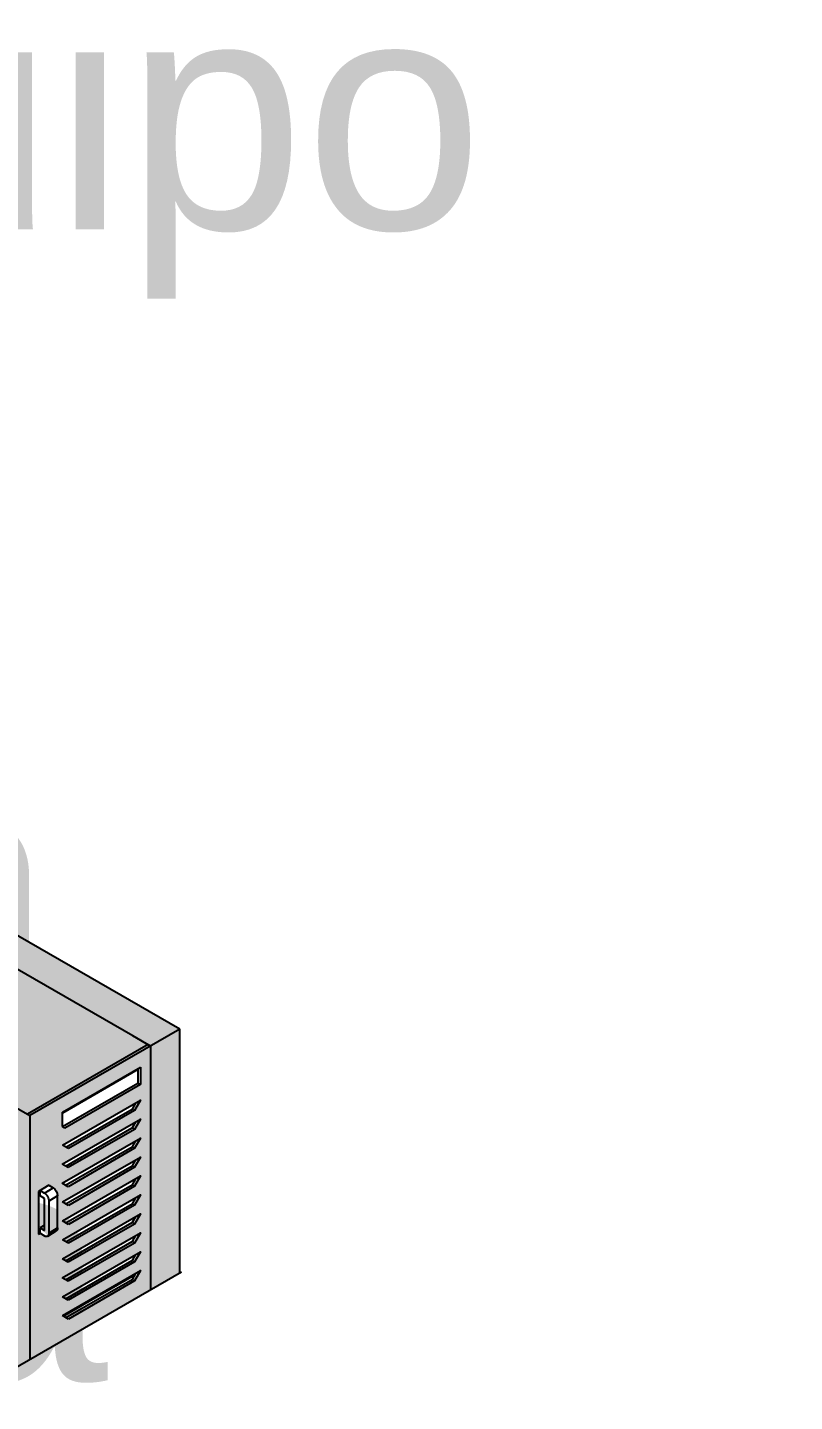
# Model space of a CAD drawing. Header units: metres. Extents: x 81 to 650, y -25 to 177.
# Drawn here: x 319.25 to 324.3, y 35.65 to 44.7 of the extents above; entities that cross this region are included whole.
import ezdxf
from ezdxf import colors
from ezdxf.entities.mleader import LeaderData, LeaderLine
from ezdxf.math import Vec2, Vec3

# ---------------------------------------------------------------- set-up
doc = ezdxf.new("R2010")
doc.units = ezdxf.units.M
doc.styles.get("Standard").update_dxf_attribs({"font": 'arial.ttf'})

# ---------------------------------------------------------------- blocks, each defined once
blk = doc.blocks.new('A$C144aec66')
for p, q in [((0.0332, 0.1843), (0.0166, 0.1747)), ((0.0497, 0.1556), (0.0166, 0.1747)), ((0.0332, 0.1843), (0.073, 0.1613)), ((0.0663, 0.1652), (0.0497, 0.1556)), ((0.0663, 0.1462), (0.0663, 0.1652)), ((0.073, 0.1613), (0.073, 0.008)), ((0, 0.146), (0.0332, 0.1269)), ((0, 0.031), (0, 0.146)), ((0.0332, 0.1269), (0.0332, 0.0119)), ((0.0497, 0.1367), (0.0663, 0.1462)), ((0.0497, 0.0216), (0.0497, 0.1367)), ((0.0332, 0.0119), (0, 0.031)), ((0.038, 0.0011), (0.0049, 0.0202)), ((0.0497, 0.0407), (0.0663, 0.0312)), ((0.0663, 0.0312), (0.0497, 0.0216)), ((0.0663, 0.0118), (0.0497, 0.0022)), ((0.0663, 0.0118), (0.0663, 0.0312)), ((0.0663, 0.0213), (0.073, 0.0175)), ((0.073, 0.008), (0.0663, 0.0118))]:
    blk.add_line(p, q)
for centre, major_axis, start_param, end_param in [((0.0166, 0.1556), (-0.0117, -0.0203), 3.925089, 5.495885), ((0.0497, 0.1365), (0.0117, 0.0203), 0.783496, 2.354293), ((0.0166, 0.0405), (-0.0117, -0.0203), 5.495885, 6.283185), ((0.0497, 0.0214), (-0.0117, -0.0203), 5.495885, 7.066682)]:
    blk.add_ellipse(centre, major_axis=major_axis, ratio=0.57813, start_param=start_param, end_param=end_param)
blk = doc.blocks.new('TOMA CONEXIÓN DE PUENTE')
at = {"lineweight": 0, "transparency": 33554687}
ml = blk.add_multileader_mtext('Standard', dxfattribs=at)
ml.set_content('MUESTRA 250.3 Uso de un clip de conexión a tierra listado para conectar un puente de conexión de equipo a una caja de metal.', color=256)
ml.set_leader_properties()
ml.build(insert=Vec2(0, 0))
ml.multileader.update_dxf_attribs({"arrow_head_size": 1515.6})
ctx = ml.context
ctx.base_point, ctx.char_height, ctx.arrow_head_size, ctx.landing_gap_size, ctx.plane_origin = Vec3(1353.2, -87301.2), 1515.6339, 1515.6, 757.8, Vec3(54348.6, -80355)
notes = []
notes.append((ctx, [(0, (0, 0, 0), (0, 0), (1, 0), 1, [])]))
ctx.mtext.insert, ctx.mtext.width, ctx.mtext.flow_direction = Vec3(2111, -86320.6), 57269.547, 5
for ctx, leaders in notes:
    for number, flags, end, landing, length, lines in leaders:
        leader = LeaderData()
        leader.index, (leader.has_last_leader_line, leader.has_dogleg_vector, leader.attachment_direction) = number, flags
        leader.last_leader_point, leader.dogleg_vector, leader.dogleg_length = Vec3(end), Vec3(landing), length
        for number, points, colour, breaks in lines:
            line = LeaderLine()
            line.index, line.vertices, line.color, line.breaks = number, Vec3.list(points), colors.encode_raw_color(colour), breaks
            leader.lines.append(line)
        ctx.leaders.append(leader)

msp = doc.modelspace()

# ---------------------------------------------------------------- hatches: boundary and pattern name
at = {"true_color": 0xc4c487, "transparency": 33554687}
h = msp.add_hatch(color=53, dxfattribs=at)
h.dxf.hatch_style = 1
h.paths.add_polyline_path([(320.1364, 38.172), (315.3701, 40.9168), (315.3754, 40.0476), (315.9343, 40.3694), (318.3857, 38.9578), (318.3857, 37.6564), (318.7968, 37.4196), (319.133, 37.6133), (319.2671, 37.5361), (320.0608, 37.9931), (319.9433, 38.0608)])
h = msp.add_hatch(color=53, dxfattribs=at)
h.dxf.hatch_style = 1
h.paths.add_polyline_path([(312.3164, 37.9204), (312.0429, 38.078), (311.2417, 38.5394), (311.2417, 36.9165), (312.3164, 36.2976)])
h.paths.add_polyline_path([(311.3722, 38.6146), (311.2417, 38.5394), (312.0429, 38.078), (312.3164, 37.9204), (312.447, 37.9956)])
h.paths.add_polyline_path([(314.092, 36.898), (313.684, 37.1329), (313.684, 37.1329), (313.684, 35.51), (314.092, 35.2751)])
h.paths.add_polyline_path([(316.8183, 35.3771), (316.8183, 36.145), (316.4623, 35.94), (316.4623, 34.6669), (316.109, 34.4634), (316.109, 34.1136), (316.8836, 34.5597), (317.5607, 34.9496)])
h.paths.add_polyline_path([(319.2671, 37.5361), (319.2505, 37.5456), (318.9164, 37.3532), (318.9164, 37.3532), (318.9163, 37.3532), (318.0924, 36.8787), (318.1024, 36.8729), (318.1024, 35.2616), (318.4139, 35.4409), (319.2671, 35.9323)])
h.paths.add_polyline_path([(318.9163, 37.3532), (318.9163, 37.3532), (318.9164, 37.3532), (319.2505, 37.5456), (319.133, 37.6133), (316.122, 35.8793), (316.2395, 35.8117)])
h.paths.add_polyline_path([(320.254, 38.1043), (320.1364, 38.172), (319.9433, 38.0608), (320.0608, 37.9931)])
h.paths.add_polyline_path([(320.254, 36.5005), (320.254, 38.1043), (320.0608, 37.9931), (320.0608, 36.3893)])
at = {"transparency": 33554687}
h = msp.add_hatch(color=251, dxfattribs=at)
h.dxf.hatch_style = 1
h.paths.add_polyline_path([(320.0608, 37.9931), (320.0442, 38.0027), (319.2505, 37.5456), (319.2671, 37.5361)])
h = msp.add_hatch(color=251, dxfattribs=at)
h.dxf.hatch_style = 1
h.paths.add_polyline_path([(320.0608, 37.9931), (319.2671, 37.5361), (319.2671, 35.9323), (320.0608, 36.3893)])
h.paths.add_polyline_path([(319.4806, 37.3411), (319.9948, 37.6372), (319.9558, 37.5696), (319.5196, 37.3185)], flags=16)
h.paths.add_polyline_path([(319.4796, 37.2159), (319.9948, 37.5126), (319.9558, 37.445), (319.5186, 37.1933)], flags=16)
h.paths.add_polyline_path([(319.4972, 37.4535), (319.4806, 37.4631), (319.4806, 37.559), (319.9943, 37.8548), (319.9943, 37.7398)], flags=16)
h.paths.add_polyline_path([(319.9948, 37.3879), (319.9558, 37.3204), (319.5178, 37.0681), (319.4787, 37.0908)], flags=16)
edge = h.paths.add_edge_path(flags=16)
edge.add_line((319.3918, 37.0784), (319.4203, 37.0608))
edge.add_ellipse((319.4203, 37.0256), major_axis=(-0.0191, 0.0379), ratio=0.556591, start_angle=227.87272, end_angle=317.87272, ccw=False)
edge.add_line((319.4487, 37.0081), (319.4487, 36.7968))
edge.add_ellipse((319.4203, 36.8143), major_axis=(-0.0191, 0.0379), ratio=0.556591, start_angle=182.76375, end_angle=227.87272, ccw=False)
edge.add_line((319.4458, 36.7803), (319.3781, 36.7386))
edge.add_ellipse((319.3634, 36.7792), major_axis=(-0.0191, 0.0379), ratio=0.556591, start_angle=137.87272, end_angle=182.76375, ccw=False)
edge.add_line((319.3634, 36.744), (319.335, 36.7615))
edge.add_line((319.335, 36.7615), (319.3236, 36.7545))
edge.add_line((319.3236, 36.7545), (319.3236, 37.0362))
edge.add_line((319.3236, 37.0362), (319.3918, 37.0784))
h.paths.add_polyline_path([(319.3634, 36.7796), (319.335, 36.7971), (319.3634, 36.8147)], flags=16)
h.paths.add_polyline_path([(319.9948, 37.2633), (319.9558, 37.1958), (319.5198, 36.9447), (319.4807, 36.9673)], flags=16)
h.paths.add_polyline_path([(319.9948, 37.1387), (319.9558, 37.0711), (319.5195, 36.8199), (319.4805, 36.8426)], flags=16)
h.paths.add_polyline_path([(319.9948, 37.0141), (319.9558, 36.9465), (319.5201, 36.6956), (319.481, 36.7182)], flags=16)
h.paths.add_polyline_path([(319.9948, 36.8895), (319.9558, 36.8219), (319.5194, 36.5706), (319.4804, 36.5932)], flags=16)
h.paths.add_polyline_path([(319.9948, 36.7648), (319.9558, 36.6973), (319.5186, 36.4455), (319.4796, 36.4682)], flags=16)
h.paths.add_polyline_path([(319.9948, 36.6402), (319.9558, 36.5726), (319.5192, 36.3212), (319.4802, 36.3439)], flags=16)
h.paths.add_polyline_path([(319.9948, 36.5156), (319.9558, 36.448), (319.5197, 36.1969), (319.4807, 36.2195)], flags=16)

# ---------------------------------------------------------------- linework, layer by layer
for p, q in [((320.254, 38.1043), (319.2671, 37.5361)), ((320.254, 36.5005), (320.254, 38.1043)), ((319.4806, 37.559), (319.9943, 37.8548)), ((319.9777, 37.8384), (319.4806, 37.5521)), ((319.9777, 37.8452), (319.9777, 37.7493)), ((319.9943, 37.8548), (319.9943, 37.7398)), ((319.4806, 37.4631), (319.9777, 37.7493)), ((319.9943, 37.7398), (319.4972, 37.4535)), ((319.9777, 37.7493), (319.9943, 37.7398)), ((319.133, 37.6133), (319.2671, 37.5361)), ((319.9617, 37.6181), (319.9392, 37.5792)), ((319.9617, 37.4935), (319.9392, 37.4546)), ((319.9617, 37.3689), (319.9392, 37.3299)), ((319.9617, 37.2443), (319.9392, 37.2053)), ((319.9617, 37.1196), (319.9392, 37.0807)), ((319.9617, 36.995), (319.9392, 36.9561)), ((319.9617, 36.8704), (319.9392, 36.8314)), ((319.9617, 36.7458), (319.9392, 36.7068)), ((319.9617, 36.6211), (319.9392, 36.5822)), ((316.109, 34.1136), (320.2651, 36.5069)), ((319.4853, 36.2168), (319.9571, 36.4886)), ((319.9617, 36.4965), (319.9392, 36.4576))]:
    msp.add_line(p, q)
for points in [[(320.254, 38.1043), (315.3701, 40.9168)], [(319.9433, 38.0608), (315.3686, 40.6952)], [(320.0442, 38.0027), (319.2505, 37.5456)], [(320.0608, 37.9931), (319.9433, 38.0608)], [(320.0442, 38.0027), (320.0608, 37.9931)], [(320.0608, 37.9931), (320.0608, 37.9931), (320.0608, 36.3893)], [(319.4806, 37.3411), (319.9948, 37.6372), (319.9558, 37.5696)], [(319.2505, 37.5456), (319.2671, 37.5361)], [(319.2671, 37.5361), (319.2671, 35.9323)], [(319.4806, 37.4631), (319.4806, 37.559)], [(319.5031, 37.328), (319.9392, 37.5792), (319.9558, 37.5696), (319.5196, 37.3185)], [(319.4796, 37.2159), (319.9948, 37.5126), (319.9558, 37.445)], [(319.4972, 37.4535), (319.4806, 37.4631)], [(319.5021, 37.2029), (319.9392, 37.4546), (319.9558, 37.445), (319.5186, 37.1933)], [(319.4787, 37.0908), (319.9948, 37.3879), (319.9558, 37.3204)], [(319.5196, 37.3185), (319.4806, 37.3411)], [(319.4807, 36.9673), (319.9948, 37.2633), (319.9558, 37.1958)], [(319.5012, 37.0777), (319.9392, 37.3299), (319.9558, 37.3204), (319.5178, 37.0681)], [(319.5186, 37.1933), (319.4796, 37.2159)], [(319.5032, 36.9543), (319.9392, 37.2053), (319.9558, 37.1958), (319.5198, 36.9447)], [(319.5178, 37.0681), (319.4787, 37.0908)], [(319.4805, 36.8426), (319.9948, 37.1387), (319.9558, 37.0711)], [(319.503, 36.8295), (319.9392, 37.0807), (319.9558, 37.0711), (319.5195, 36.8199)], [(319.481, 36.7182), (319.9948, 37.0141), (319.9558, 36.9465)], [(319.4804, 36.5932), (319.9948, 36.8895), (319.9558, 36.8219)], [(319.5198, 36.9447), (319.4807, 36.9673)], [(319.5035, 36.7052), (319.9392, 36.9561), (319.9558, 36.9465), (319.5201, 36.6956)], [(319.5195, 36.8199), (319.4805, 36.8426)], [(319.5029, 36.5802), (319.9392, 36.8314), (319.9558, 36.8219), (319.5194, 36.5706)], [(319.4796, 36.4682), (319.9948, 36.7648), (319.9558, 36.6973)], [(319.5201, 36.6956), (319.481, 36.7182)], [(319.5021, 36.4551), (319.9392, 36.7068), (319.9558, 36.6973), (319.5186, 36.4455)], [(319.4802, 36.3439), (319.9948, 36.6402), (319.9558, 36.5726)], [(319.5194, 36.5706), (319.4804, 36.5932)], [(319.5027, 36.3308), (319.9392, 36.5822), (319.9558, 36.5726), (319.5192, 36.3212)], [(319.5186, 36.4455), (319.4796, 36.4682)], [(319.4807, 36.2195), (319.9948, 36.5156), (319.9558, 36.448)], [(319.5031, 36.2065), (319.9392, 36.4576), (319.9558, 36.448), (319.5197, 36.1969)], [(319.5192, 36.3212), (319.4802, 36.3439)], [(319.5197, 36.1969), (319.4807, 36.2195)]]:
    msp.add_lwpolyline(points)

# ---------------------------------------------------------------- block references
at = {"lineweight": 0, "transparency": 33554687, "xscale": 0.001, "yscale": 0.001, "zscale": 0.001}
msp.add_blockref('TOMA CONEXIÓN DE PUENTE', (313.7837, 176.6824), dxfattribs=at)
at = {"xscale": -1.714403704848704, "yscale": 1.836861112337898, "zscale": 2.449148149783864}
msp.add_blockref('A$C144aec66', (319.4487, 36.7399), dxfattribs=at)

doc.saveas('drawing.dxf')
